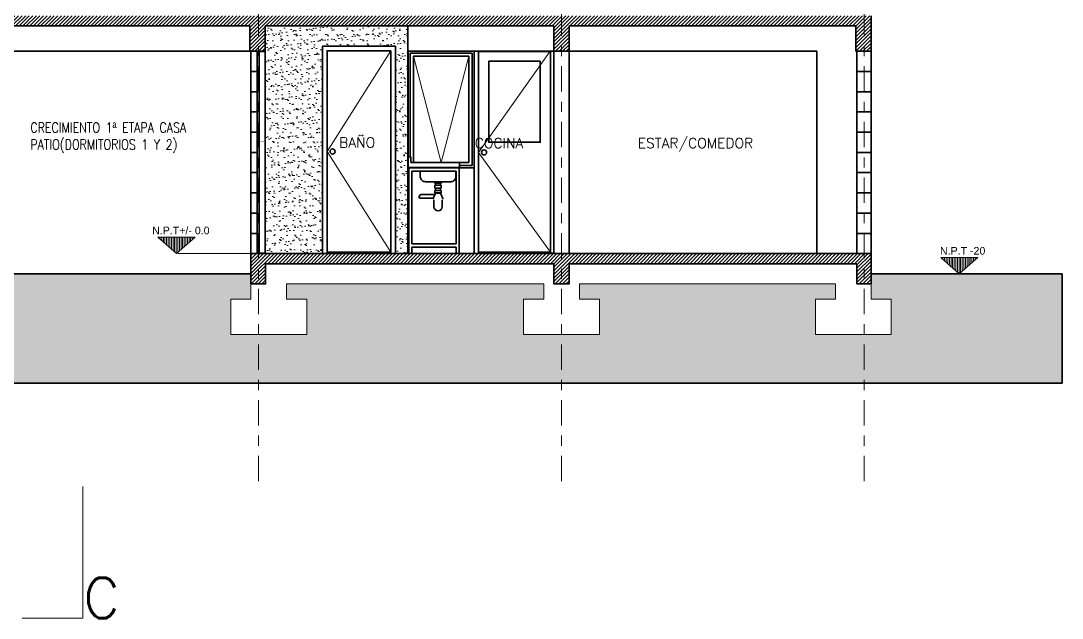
# Model space of a CAD drawing. Header units: metres. Extents: x -87 to 15, y -108 to -10.
# Drawn here: x -23.69 to -13.39, y -40.45 to -34.55 of the extents above; entities that cross this region are included whole.
import ezdxf

# ---------------------------------------------------------------- set-up
doc = ezdxf.new("R2010")
doc.units = ezdxf.units.M
doc.header["$LTSCALE"] = 5
doc.header["$MEASUREMENT"] = 0
doc.linetypes.add('CENTER', pattern=[2, 1.25, -0.25, 0.25, -0.25])
for name, color, linetype, lineweight in [('A-ANNO-SYMB', 3, 'Continuous', 18), ('A-ANNO-TEXT', 3, 'Continuous', 18), ('A-ELEV-MBE1', 7, 'Continuous', 35), ('A-SECT-MCUT', 7, 'Continuous', 35), ('A-SECT-PATT', 8, 'Continuous', 18)]:
    doc.layers.add(name, color=color, linetype=linetype, lineweight=lineweight)
doc.styles.add('E-ARIAL', font='arial.ttf')
doc.styles.add('E-ROMANS', font='romans.shx', dxfattribs={"width": 0.8})
pattern_1 = [(45, (-35.186701, -38.129995), (-0.01767767, 0.01767767), [])]

msp = doc.modelspace()

# ---------------------------------------------------------------- hatches: boundary and pattern name
at = {"layer": 'A-SECT-PATT'}
h = msp.add_hatch(dxfattribs=at)
h.set_pattern_fill('ANSI31', color=256, scale=0.2, style=0)
h.set_pattern_definition(pattern_1)
h.paths.add_polyline_path([(-21.271, -34.501), (-21.421, -34.501), (-27.273, -34.501), (-27.273, -34.601), (-24.42, -34.601), (-24.42, -34.851), (-24.27, -34.851), (-24.27, -34.601), (-21.421, -34.601), (-21.421, -34.851), (-21.271, -34.851)])
h = msp.add_hatch(dxfattribs=at)
h.set_pattern_fill('ANSI31', color=256, scale=0.2, style=0)
h.set_pattern_definition(pattern_1)
h.paths.add_polyline_path([(-15.281, -34.501), (-15.431, -34.501), (-21.271, -34.501), (-21.271, -34.601), (-18.417, -34.601), (-18.417, -34.85), (-18.267, -34.85), (-18.267, -34.601), (-15.431, -34.601), (-15.431, -34.851), (-15.281, -34.851)])
h = msp.add_hatch(dxfattribs=at)
h.set_pattern_fill('AR-SAND', color=256, scale=0.05, style=0)
h.set_pattern_definition([(37.5, (-53.8595, -47.525636), (-0.00314967, 0.09634119), [0, -0.076, 0, -0.085, 0, -0.08125]), (7.5, (-53.8595, -47.52564), (0.08848884, 0.1411073), [0, -0.041, 0, -0.0685, 0, -0.02625]), (327.5, (-53.921, -47.52564), (0.1557071, 0.00028295), [0, -0.025, 0, -0.09, 0, -0.1175]), (317.5, (-53.921, -47.52564), (0.15030633, 0.0438838), [0, -0.0125, 0, -0.059, 0, -0.0675])])
h.paths.add_polyline_path([(-20.703, -34.802), (-19.983, -34.802), (-19.983, -36.847), (-20.028, -36.847), (-20.028, -36.837), (-20.658, -36.837), (-20.658, -36.847), (-20.703, -36.847), (-20.703, -36.851), (-19.859, -36.851), (-19.859, -36.847), (-19.859, -34.601), (-21.271, -34.601), (-21.271, -34.851), (-21.271, -35.051), (-21.271, -35.251), (-21.271, -35.451), (-21.271, -35.651), (-21.271, -35.851), (-21.271, -36.051), (-21.271, -36.251), (-21.271, -36.451), (-21.271, -36.651), (-21.271, -36.851), (-21.266, -36.851), (-20.703, -36.851), (-20.703, -36.847)])
h = msp.add_hatch(dxfattribs=at)
h.set_pattern_fill('ANSI31', color=256, scale=0.005, angle=225, style=0)
h.set_pattern_definition([(270, (182.335776, -168.516081), (0.015875, -3e-17), [])])
h.paths.add_polyline_path([(-22.332, -36.689), (-22.148, -36.851), (-21.964, -36.689)])
h = msp.add_hatch(dxfattribs=at)
h.set_pattern_fill('ANSI31', color=256, scale=0.2, style=0)
h.set_pattern_definition(pattern_1)
h.paths.add_polyline_path([(-15.281, -36.851), (-15.421, -36.851), (-18.266, -36.851), (-18.416, -36.851), (-21.021, -36.851), (-21.021, -36.851), (-21.16, -36.851), (-21.16, -36.851), (-21.276, -36.851), (-21.411, -36.851), (-21.411, -37.151), (-21.266, -37.151), (-21.266, -36.951), (-18.416, -36.951), (-18.416, -37.151), (-18.266, -37.151), (-18.266, -36.951), (-15.421, -36.951), (-15.421, -37.151), (-15.281, -37.151)])
h = msp.add_hatch(dxfattribs=at)
h.set_pattern_fill('ANSI31', color=256, scale=0.005, angle=225, style=0)
h.set_pattern_definition([(270, (190.07413, -168.716081), (0.015875, -3e-17), [])])
h.paths.add_polyline_path([(-14.593, -36.889), (-14.409, -37.051), (-14.225, -36.889)])
h = msp.add_hatch(dxfattribs=at)
h.set_pattern_fill('DOTS', color=256, style=0)
h.set_pattern_definition([(0, (-82.26062, -40.94572), (0.03125, 0.0625), [0, -0.0625])])
h.paths.add_polyline_path([(-13.392, -37.051), (-15.281, -37.051), (-15.281, -37.151), (-15.281, -37.301), (-15.082, -37.301), (-15.082, -37.651), (-15.832, -37.651), (-15.832, -37.301), (-15.633, -37.301), (-15.633, -37.151), (-18.165, -37.151), (-18.165, -37.301), (-17.966, -37.301), (-17.966, -37.651), (-18.716, -37.651), (-18.716, -37.301), (-18.517, -37.301), (-18.517, -37.151), (-21.059, -37.151), (-21.059, -37.301), (-20.86, -37.301), (-20.86, -37.651), (-21.61, -37.651), (-21.61, -37.301), (-21.411, -37.301), (-21.411, -37.151), (-21.411, -37.051), (-24.27, -37.051), (-24.27, -37.151), (-24.164, -37.151), (-24.164, -37.301), (-23.965, -37.301), (-23.965, -37.651), (-24.715, -37.651), (-24.715, -38.13), (-13.392, -38.13)])

# ---------------------------------------------------------------- linework, layer by layer
at = {"layer": 'A-ANNO-SYMB'}
for p, q in [((-21.329, -34.856), (-21.329, -36.844)), ((-21.329, -34.856), (-21.273, -34.856)), ((-21.273, -34.856), (-21.273, -36.844)), ((-21.411, -36.851), (-22.134, -36.851)), ((-21.329, -36.844), (-21.273, -36.844))]:
    msp.add_line(p, q, dxfattribs=at)
at = {"layer": 'A-ANNO-SYMB', "ltscale": 0.003}
for p, q in [((-19.531, -35.952), (-19.806, -34.901)), ((-19.531, -35.952), (-19.256, -34.901)), ((-21.411, -37.151), (-21.411, -37.301)), ((-21.059, -37.151), (-21.059, -37.301)), ((-21.059, -37.151), (-18.517, -37.151)), ((-18.517, -37.151), (-18.517, -37.301)), ((-18.165, -37.151), (-15.633, -37.151)), ((-18.165, -37.151), (-18.165, -37.301)), ((-15.633, -37.151), (-15.633, -37.301)), ((-15.281, -37.151), (-15.281, -37.301)), ((-21.61, -37.301), (-21.61, -37.651)), ((-21.411, -37.301), (-21.61, -37.301)), ((-20.86, -37.301), (-21.059, -37.301)), ((-20.86, -37.301), (-20.86, -37.651)), ((-18.716, -37.301), (-18.716, -37.651)), ((-18.517, -37.301), (-18.716, -37.301)), ((-17.966, -37.301), (-18.165, -37.301)), ((-17.966, -37.301), (-17.966, -37.651)), ((-15.832, -37.301), (-15.832, -37.651)), ((-15.633, -37.301), (-15.832, -37.301)), ((-15.082, -37.301), (-15.281, -37.301)), ((-15.082, -37.301), (-15.082, -37.651)), ((-20.86, -37.651), (-21.61, -37.651)), ((-17.966, -37.651), (-18.716, -37.651)), ((-15.082, -37.651), (-15.832, -37.651))]:
    msp.add_line(p, q, dxfattribs=at)
at = {"layer": 'A-ANNO-SYMB', "ltscale": 0.2}
for q in [(-23.072, -39.153), (-23.672, -40.453)]:
    msp.add_line((-23.072, -40.453), q, dxfattribs=at)
at = {"layer": 'A-ANNO-SYMB', "linetype": 'CENTER', "ltscale": 0.04}
for points in [[(-21.338, -39.1), (-21.338, -28.552)], [(-18.341, -39.1), (-18.341, -28.552)], [(-15.351, -39.1), (-15.351, -28.552)]]:
    msp.add_lwpolyline(points, dxfattribs=at)
at = {"layer": 'A-ANNO-SYMB', "ltscale": 0.003}
for points in [[(-20.028, -34.847), (-20.658, -35.842), (-20.028, -36.837)], [(-18.453, -34.851), (-19.161, -35.851), (-18.451, -36.837)]]:
    msp.add_lwpolyline(points, dxfattribs=at)
at = {"layer": 'A-ANNO-SYMB'}
for points in [[(-22.148, -36.851), (-22.332, -36.689), (-21.964, -36.689)], [(-14.409, -37.051), (-14.593, -36.889), (-14.225, -36.889)]]:
    msp.add_lwpolyline(points, close=True, dxfattribs=at)
at = {"layer": 'A-ELEV-MBE1'}
for p, q in [((-19.859, -34.601), (-19.859, -36.847)), ((-24.27, -34.851), (-21.271, -34.851)), ((-21.271, -34.851), (-21.411, -34.851)), ((-21.411, -34.851), (-21.349, -34.851)), ((-21.411, -34.851), (-21.411, -35.051)), ((-21.349, -34.851), (-21.411, -34.851)), ((-21.271, -34.851), (-21.273, -34.851)), ((-21.273, -34.851), (-21.271, -34.851)), ((-21.271, -35.051), (-21.271, -34.851)), ((-20.703, -34.802), (-20.703, -36.847)), ((-19.983, -34.802), (-20.703, -34.802)), ((-20.028, -34.847), (-20.658, -34.847)), ((-20.028, -36.851), (-20.028, -34.847)), ((-19.983, -34.802), (-19.983, -36.851)), ((-19.856, -34.851), (-15.816, -34.851)), ((-19.206, -34.851), (-19.206, -36.851)), ((-19.161, -34.851), (-19.161, -36.851)), ((-19.092, -34.854), (-19.092, -34.851)), ((-18.417, -34.851), (-18.417, -36.847)), ((-18.266, -34.851), (-18.266, -36.851)), ((-15.816, -34.851), (-15.816, -36.851)), ((-21.411, -35.051), (-21.349, -35.051)), ((-21.411, -35.051), (-21.411, -35.251)), ((-21.349, -35.051), (-21.411, -35.051)), ((-21.271, -35.051), (-21.273, -35.051)), ((-21.273, -35.051), (-21.271, -35.051)), ((-21.271, -35.251), (-21.271, -35.051)), ((-21.411, -35.251), (-21.411, -35.451)), ((-21.411, -35.251), (-21.349, -35.251)), ((-21.349, -35.251), (-21.411, -35.251)), ((-21.271, -35.251), (-21.273, -35.251)), ((-21.273, -35.251), (-21.271, -35.251)), ((-21.271, -35.451), (-21.271, -35.251)), ((-21.411, -35.451), (-21.349, -35.451)), ((-21.411, -35.451), (-21.411, -35.651)), ((-21.349, -35.451), (-21.411, -35.451)), ((-21.271, -35.451), (-21.273, -35.451)), ((-21.273, -35.451), (-21.271, -35.451)), ((-21.271, -35.651), (-21.271, -35.451)), ((-21.411, -35.651), (-21.349, -35.651)), ((-21.411, -35.651), (-21.411, -35.851)), ((-21.349, -35.651), (-21.411, -35.651)), ((-21.271, -35.651), (-21.273, -35.651)), ((-21.273, -35.651), (-21.271, -35.651)), ((-21.271, -35.851), (-21.271, -35.651)), ((-21.411, -35.851), (-21.349, -35.851)), ((-21.411, -35.851), (-21.411, -36.051)), ((-21.349, -35.851), (-21.411, -35.851)), ((-21.271, -35.851), (-21.273, -35.851)), ((-21.273, -35.851), (-21.271, -35.851)), ((-21.271, -36.051), (-21.271, -35.851)), ((-19.856, -35.895), (-19.831, -35.895)), ((-19.856, -35.895), (-19.856, -36.001)), ((-19.831, -35.895), (-19.831, -35.951)), ((-19.831, -35.951), (-19.831, -35.895)), ((-19.351, -36.001), (-19.856, -36.001)), ((-19.354, -36.005), (-19.85, -36.005)), ((-19.85, -36.005), (-19.85, -36.851)), ((-19.351, -35.951), (-19.831, -35.951)), ((-19.354, -36.005), (-19.354, -36.851)), ((-19.351, -35.951), (-19.351, -36.001)), ((-19.256, -35.952), (-19.351, -35.952)), ((-19.226, -35.982), (-19.351, -35.982)), ((-19.206, -36.002), (-19.351, -36.002)), ((-21.411, -36.051), (-21.349, -36.051)), ((-21.411, -36.051), (-21.411, -36.251)), ((-21.349, -36.051), (-21.411, -36.051)), ((-21.271, -36.051), (-21.273, -36.051)), ((-21.273, -36.051), (-21.271, -36.051)), ((-21.271, -36.251), (-21.271, -36.051)), ((-19.384, -36.035), (-19.82, -36.035)), ((-19.82, -36.035), (-19.82, -36.756)), ((-19.384, -36.035), (-19.384, -36.756)), ((-19.586, -36.174), (-19.586, -36.154)), ((-19.586, -36.227), (-19.586, -36.204)), ((-19.536, -36.174), (-19.536, -36.154)), ((-19.536, -36.227), (-19.536, -36.204)), ((-21.411, -36.251), (-21.411, -36.451)), ((-21.411, -36.251), (-21.349, -36.251)), ((-21.349, -36.251), (-21.411, -36.251)), ((-21.271, -36.251), (-21.273, -36.251)), ((-21.273, -36.251), (-21.271, -36.251)), ((-21.271, -36.451), (-21.271, -36.251)), ((-19.608, -36.303), (-19.744, -36.303)), ((-19.593, -36.268), (-19.736, -36.268)), ((-19.602, -36.321), (-19.602, -36.387)), ((-19.586, -36.253), (-19.586, -36.251)), ((-19.536, -36.253), (-19.586, -36.253)), ((-19.536, -36.253), (-19.536, -36.251)), ((-19.52, -36.321), (-19.52, -36.387)), ((-21.411, -36.451), (-21.411, -36.651)), ((-21.411, -36.451), (-21.349, -36.451)), ((-21.349, -36.451), (-21.411, -36.451)), ((-21.271, -36.451), (-21.273, -36.451)), ((-21.273, -36.451), (-21.271, -36.451)), ((-21.271, -36.651), (-21.271, -36.451)), ((-21.411, -36.651), (-21.411, -36.851)), ((-21.411, -36.651), (-21.349, -36.651)), ((-21.349, -36.651), (-21.411, -36.651)), ((-21.271, -36.651), (-21.273, -36.651)), ((-21.273, -36.651), (-21.271, -36.651)), ((-21.271, -36.851), (-21.271, -36.651)), ((-21.276, -36.851), (-18.417, -36.851)), ((-21.271, -36.851), (-20.707, -36.851)), ((-20.703, -36.847), (-20.703, -36.851)), ((-20.658, -36.851), (-20.658, -36.837)), ((-19.859, -36.847), (-19.859, -36.851)), ((-19.384, -36.756), (-19.82, -36.756)), ((-19.82, -36.786), (-19.82, -36.851)), ((-19.384, -36.786), (-19.82, -36.786)), ((-19.384, -36.786), (-19.384, -36.851)), ((-18.451, -36.847), (-18.451, -36.837)), ((-18.417, -36.847), (-18.451, -36.847)), ((-21.411, -37.051), (-24.27, -37.051)), ((-13.392, -37.051), (-15.276, -37.051)), ((-13.392, -38.13), (-13.392, -37.051)), ((-35.187, -38.13), (-13.392, -38.13))]:
    msp.add_line(p, q, dxfattribs=at)
for points in [[(-21.349, -34.851), (-21.349, -36.851)], [(-21.331, -34.851), (-21.331, -36.851)], [(-19.856, -35.895), (-19.856, -34.851), (-19.206, -34.851), (-19.206, -36.002)], [(-19.836, -35.895), (-19.836, -34.871), (-19.226, -34.871), (-19.226, -35.982)], [(-19.806, -35.951), (-19.806, -34.901), (-19.256, -34.901), (-19.256, -35.952)], [(-19.737, -36.001), (-19.737, -36.005)], [(-19.386, -36.005), (-19.386, -36.001)], [(-19.593, -36.147), (-19.59, -36.154), (-19.561, -36.154)], [(-19.529, -36.147), (-19.532, -36.154), (-19.561, -36.154)], [(-19.586, -36.253), (-19.609, -36.305), (-19.609, -36.309), (-19.609, -36.309)], [(-19.536, -36.253), (-19.514, -36.305), (-19.514, -36.309), (-19.514, -36.309)]]:
    msp.add_lwpolyline(points, dxfattribs=at)
at = {"layer": 'A-ELEV-MBE1', "const_width": 0.0015}
for points in [[(-21.272, -34.882), (-21.272, -34.852), (-21.281, -34.852), (-21.284, -34.855), (-21.301, -34.855), (-21.318, -34.855), (-21.321, -34.852), (-21.33, -34.852), (-21.33, -34.882)], [(-21.272, -35.771), (-21.272, -35.741), (-21.281, -35.741), (-21.284, -35.744), (-21.301, -35.744), (-21.318, -35.744), (-21.321, -35.741), (-21.33, -35.741), (-21.33, -35.771)], [(-21.272, -36.82), (-21.272, -36.85), (-21.281, -36.85), (-21.284, -36.847), (-21.301, -36.847), (-21.318, -36.847), (-21.321, -36.85), (-21.33, -36.85), (-21.33, -36.82)]]:
    msp.add_lwpolyline(points, dxfattribs=at)
at = {"layer": 'A-ELEV-MBE1'}
for points in [[(-20.028, -34.847), (-20.658, -34.847), (-20.658, -36.837), (-20.028, -36.837)], [(-18.451, -34.854), (-19.161, -34.854), (-19.161, -36.837), (-18.451, -36.837)], [(-18.551, -34.951), (-19.061, -34.951), (-19.061, -35.751), (-18.551, -35.751)], [(-19.524, -36.141), (-19.599, -36.141), (-19.599, -36.147), (-19.524, -36.147)], [(-19.531, -36.174), (-19.592, -36.174), (-19.592, -36.204), (-19.531, -36.204)], [(-19.531, -36.227), (-19.592, -36.227), (-19.592, -36.251), (-19.531, -36.251)]]:
    msp.add_lwpolyline(points, close=True, dxfattribs=at)
msp.add_lwpolyline([(-19.737, -36.035), (-19.737, -36.091, 0.414214), (-19.687, -36.141), (-19.436, -36.141, 0.414214), (-19.386, -36.091), (-19.386, -36.035)], format="xyb", dxfattribs=at)
for centre in [(-20.604, -35.842), (-19.107, -35.851)]:
    msp.add_circle(centre, 0.025, dxfattribs=at)
msp.add_arc((-19.561, -36.387), 0.0409, 180, 0, dxfattribs=at)
msp.add_open_spline([(-19.736, -36.268), (-19.736, -36.275), (-19.754, -36.286), (-19.748, -36.298), (-19.744, -36.303)], degree=3, knots=[0.01199805, 0.01199805, 0.01199805, 0.01199805, 0.03527208, 0.0529338, 0.0529338, 0.0529338, 0.0529338], dxfattribs=at)
at = {"layer": 'A-SECT-MCUT'}
for p, q in [((-15.281, -34.601), (-15.281, -34.501)), ((-15.281, -34.501), (-15.281, -34.851)), ((-24.27, -34.601), (-21.421, -34.601)), ((-21.271, -34.601), (-18.417, -34.601)), ((-18.417, -34.651), (-18.416, -36.851)), ((-18.267, -34.601), (-15.431, -34.601)), ((-15.431, -34.851), (-15.431, -34.601)), ((-15.281, -34.851), (-15.431, -34.851)), ((-21.266, -36.851), (-15.416, -36.851)), ((-18.266, -36.851), (-15.421, -36.851)), ((-21.266, -36.951), (-18.416, -36.951)), ((-18.266, -36.951), (-15.421, -36.951))]:
    msp.add_line(p, q, dxfattribs=at)
for points in [[(-21.271, -34.601), (-21.271, -34.851), (-21.421, -34.851), (-21.421, -34.601)], [(-18.267, -34.601), (-18.267, -34.85), (-18.417, -34.85), (-18.417, -34.601)], [(-21.266, -36.951), (-21.266, -37.151), (-21.411, -37.151), (-21.411, -36.851), (-21.266, -36.851)], [(-18.416, -36.851), (-18.266, -36.851)], [(-15.421, -36.951), (-15.421, -37.151), (-15.281, -37.151), (-15.281, -36.851), (-15.421, -36.851)], [(-18.266, -36.951), (-18.266, -37.151), (-18.416, -37.151), (-18.416, -36.951)]]:
    msp.add_lwpolyline(points, dxfattribs=at)
for points in [[(-15.421, -34.851), (-15.281, -34.851), (-15.281, -35.051), (-15.421, -35.051)], [(-15.421, -35.051), (-15.281, -35.051), (-15.281, -35.251), (-15.421, -35.251)], [(-15.421, -35.251), (-15.281, -35.251), (-15.281, -35.451), (-15.421, -35.451)], [(-15.421, -35.451), (-15.281, -35.451), (-15.281, -35.651), (-15.421, -35.651)], [(-15.421, -35.651), (-15.281, -35.651), (-15.281, -35.851), (-15.421, -35.851)], [(-15.421, -35.851), (-15.281, -35.851), (-15.281, -36.051), (-15.421, -36.051)], [(-15.421, -36.051), (-15.281, -36.051), (-15.281, -36.251), (-15.421, -36.251)], [(-15.421, -36.251), (-15.281, -36.251), (-15.281, -36.451), (-15.421, -36.451)], [(-15.421, -36.451), (-15.281, -36.451), (-15.281, -36.651), (-15.421, -36.651)], [(-15.421, -36.651), (-15.281, -36.651), (-15.281, -36.851), (-15.421, -36.851)]]:
    msp.add_lwpolyline(points, close=True, dxfattribs=at)

# ---------------------------------------------------------------- texts
at = {"layer": 'A-ANNO-TEXT'}
for s, height, style, p in [('BAÑO', 0.1, 'E-ROMANS', (-20.539, -35.803)), ('COCINA', 0.1, 'E-ROMANS', (-19.199, -35.809)), ('ESTAR/COMEDOR', 0.1, 'E-ROMANS', (-17.587, -35.809)), ('N.P.T+/- 0.0', 0.075, 'E-ARIAL', (-22.388, -36.66)), ('N.P.T -20', 0.075, 'E-ARIAL', (-14.6, -36.861)), ('C', 0.4, 'E-ROMANS', (-23.068, -40.454))]:
    msp.add_text(s, height=height, dxfattribs=dict(at, style=style)).set_placement(p)
at = {"layer": 'A-ANNO-TEXT', "insert": (-23.592, -35.556), "char_height": 0.1, "width": 1.7716, "attachment_point": 1, "style": 'E-ROMANS'}
msp.add_mtext('CRECIMIENTO 1ª ETAPA CASA PATIO(DORMITORIOS 1 Y 2)', dxfattribs=at)

doc.saveas('drawing.dxf')
